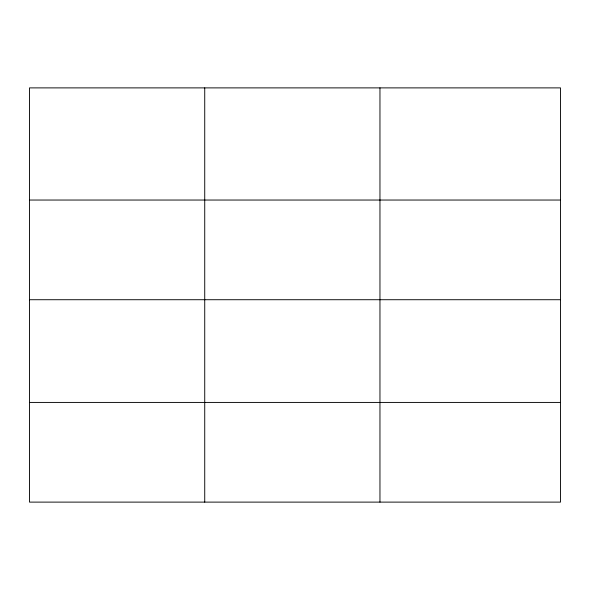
<?xml version="1.0" encoding="UTF-8"?>
<svg xmlns="http://www.w3.org/2000/svg" width="590" height="590" viewBox="0 0 590 590"><rect width="100%" height="100%" fill="white"/><g stroke="black" fill="none" stroke-linecap="round" stroke-linejoin="round"><path stroke-width="0.89" d="M560.5 299.72L560.5 87.888L29.5 87.888L29.5 502.112L560.5 502.112L560.5 299.72L29.5 299.72M29.5 200.04L560.5 200.04M29.5 402.424L560.5 402.424M379.96 87.888L379.96 502.112M204.73 87.888L204.73 502.112"/></g></svg>
